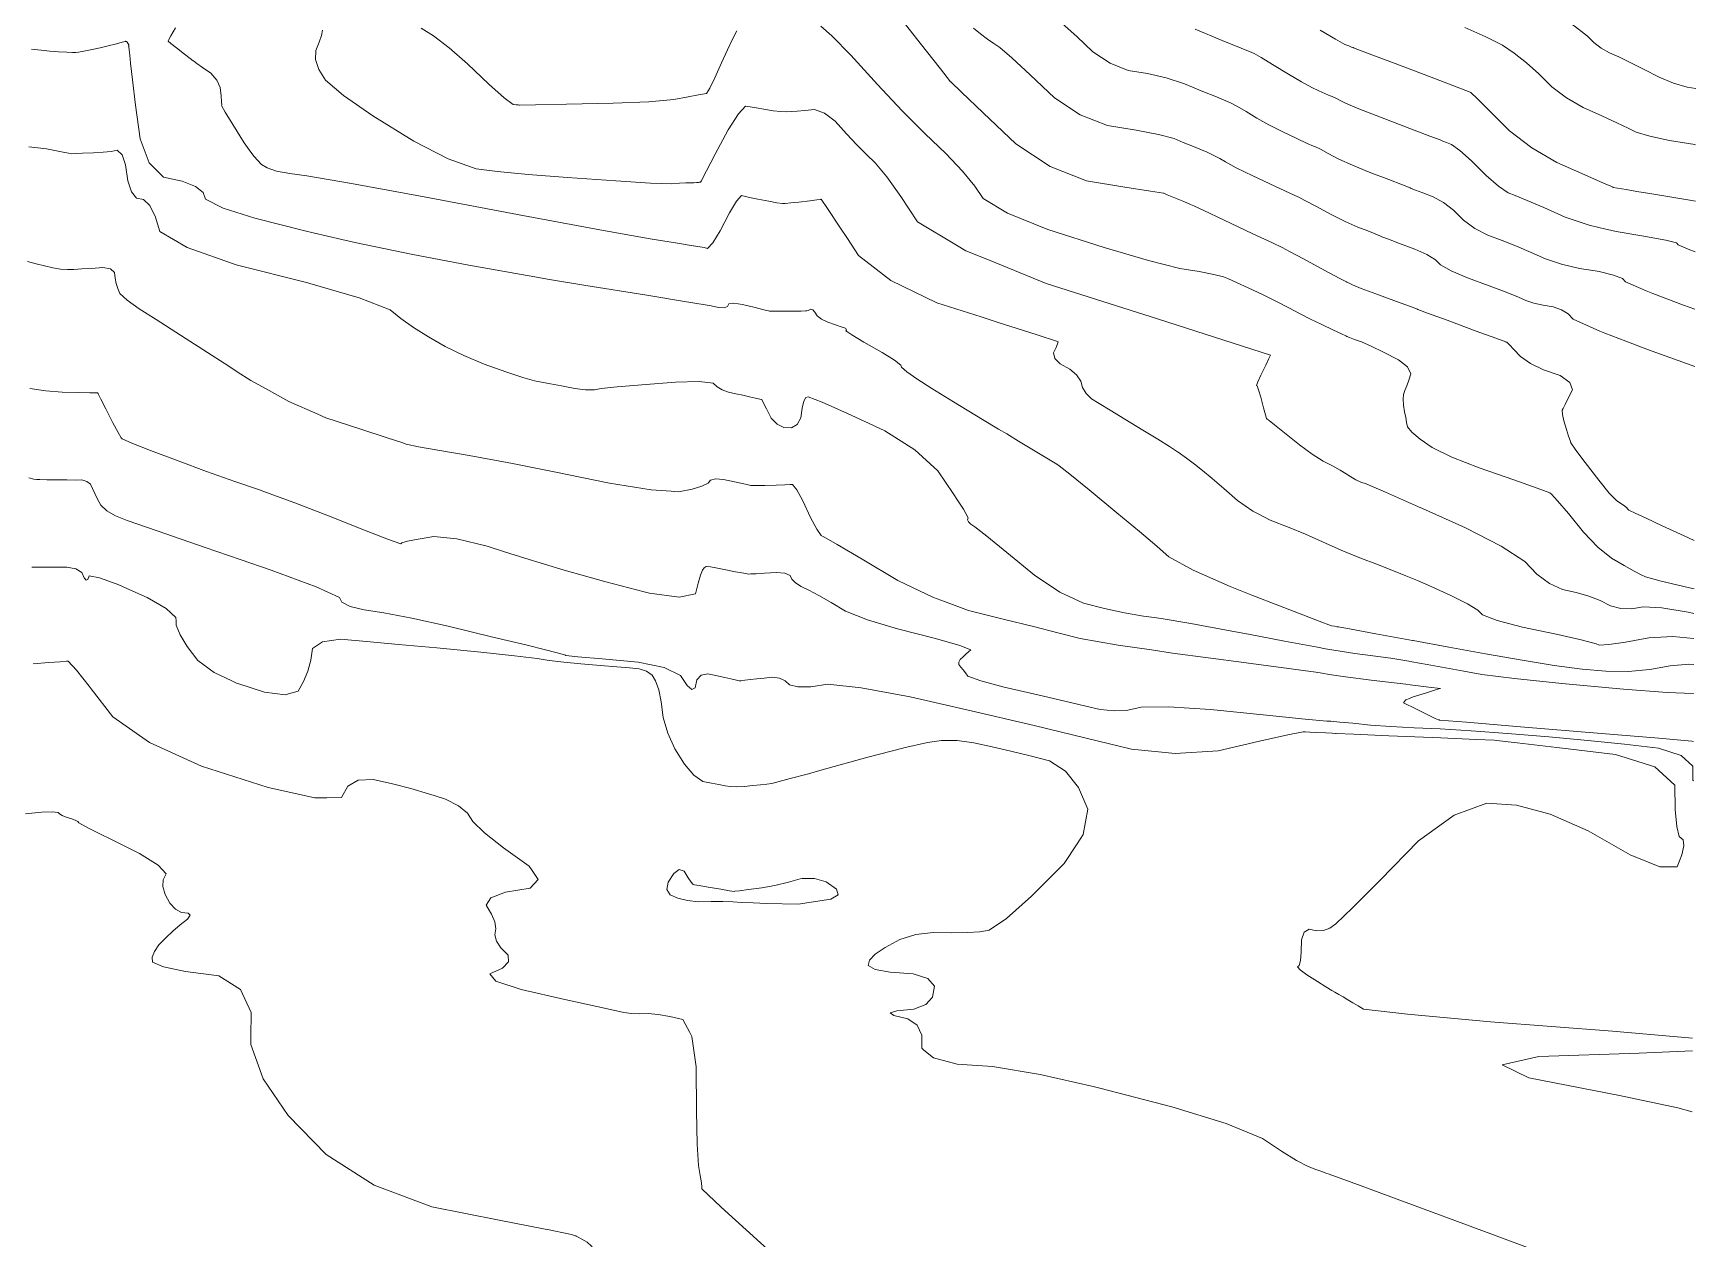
# Model space of a CAD drawing. Header units: inches. Extents: x 1337389 to 1347141, y 407035 to 414577.
# Drawn here: x 1346448 to 1347128, y 410349 to 410842 of the extents above; entities that cross this region are included whole.
import ezdxf

# ---------------------------------------------------------------- set-up
doc = ezdxf.new("R2010")
doc.units = ezdxf.units.IN
doc.header["$MEASUREMENT"] = 0
doc.layers.add('Topo', color=7, linetype='Continuous', lineweight=15, true_color=0x459900)

msp = doc.modelspace()

# ---------------------------------------------------------------- linework, layer by layer
at = {"layer": 'Topo'}
for p, q in [((1346562.6539, 410760.371, 850), (1346574.3219, 410757.6899, 850)), ((1346651.808, 410742.6321, 850), (1346658.535, 410741.4911, 850)), ((1347090.8319, 410719.3509, 875), (1347099.4502, 410716.056, 875)), ((1346531.6311, 410703.5629, 840), (1346528.1641, 410705.8201, 840)), ((1346842.9162, 410680.1482, 850), (1346846.241, 410678.1511, 850)), ((1346826.1872, 410651.125, 845), (1346828.597, 410647.4029, 845)), ((1347127.3236, 410614.8771, 865), (1347126.6451, 410615.0271, 865)), ((1347009.4391, 410569.3961, 840), (1347010.9109, 410570.0309, 840))]:
    msp.add_line(p, q, dxfattribs=at)
for points, elevation in [([(1347128.0298, 410819.3966), (1347124.529, 410819.9741), (1347118.985, 410821.6261), (1347113.034, 410824.0841), (1347106.676, 410827.3481), (1347101.1819, 410830.0799), (1347096.5519, 410832.2789), (1347092.7869, 410833.946), (1347089.4079, 410835.918), (1347086.4169, 410838.1961), (1347083.8111, 410840.779), (1347078.8858, 410844.6388), (1347071.6411, 410849.7749), (1347062.076, 410856.188), (1347053.95, 410861.124), (1347047.2609, 410864.5821), (1347042.0118, 410866.562), (1347035.123, 410869.9439), (1347026.5951, 410874.7291), (1347016.428, 410880.9162), (1347009.4731, 410885.1071), (1347005.729, 410887.303)], 900), ([(1346798.4289, 410853.746), (1346810.8429, 410837.9618), (1346819.1281, 410827.4321), (1346823.285, 410822.156), (1346823.3129, 410822.1338), (1346823.34, 410822.1129), (1346823.377, 410822.0874), (1346827.828, 410817.85), (1346836.6809, 410809.4079), (1346849.9479, 410796.7508), (1346864.0269, 410787.4811), (1346878.9173, 410781.5961), (1346894.6189, 410779.0959), (1346905.1121, 410777.42), (1346910.3969, 410776.5649), (1346910.474, 410776.5339), (1346911.873, 410775.9541), (1346914.595, 410774.8251), (1346918.6382, 410773.147), (1346921.35, 410772.0192), (1346922.73, 410771.4389), (1346922.7789, 410771.409), (1346926.8202, 410769.4991), (1346934.8539, 410765.708), (1346946.881, 410760.0371), (1346954.902, 410756.2549), (1346958.9238, 410754.3594), (1346961.847, 410752.798), (1346967.673, 410749.6822), (1346976.4049, 410745.0101), (1346982.267, 410741.8808), (1346985.259, 410740.293), (1346985.38, 410740.247), (1346985.816, 410740.0272), (1346986.5659, 410739.632), (1346987.6301, 410739.063), (1346991.1739, 410737.6511), (1346997.196, 410735.3962), (1347005.698, 410732.2971), (1347011.388, 410730.21), (1347014.2669, 410729.133), (1347014.3339, 410729.0658), (1347018.3559, 410727.5591), (1347026.3308, 410724.614), (1347038.26, 410720.2279), (1347046.2488, 410717.289), (1347050.2989, 410715.7941), (1347050.409, 410715.7449), (1347050.5332, 410715.7039), (1347050.6711, 410715.6709), (1347050.8228, 410715.6461), (1347051.8239, 410714.653), (1347053.675, 410712.6901), (1347056.3761, 410709.76), (1347060.4291, 410706.9999), (1347065.8319, 410704.4122), (1347072.587, 410701.9959), (1347076.5079, 410699.2412), (1347077.597, 410696.1481), (1347075.8542, 410692.717), (1347074.5721, 410690.1851), (1347073.753, 410688.55), (1347073.396, 410687.8138), (1347073.523, 410686.1329)], 870), ([(1346524.594, 410819.7989), (1346523.212, 410822.8609), (1346520.807, 410825.594), (1346517.39, 410827.9751), (1346515.048, 410829.6091), (1346513.7799, 410830.4948), (1346513.5869, 410830.6339), (1346512.3409, 410831.61), (1346510.0411, 410833.423), (1346506.688, 410836.0748), (1346504.4491, 410837.8441), (1346503.3214, 410838.7365), (1346503.34, 410838.809), (1346503.394, 410838.9401), (1346503.4801, 410839.1331), (1346504.456, 410840.8611), (1346506.323, 410844.1241)], 855), ([(1346825.7401, 410755.294), (1346809.759, 410764.8209), (1346802.921, 410775.217), (1346797.1689, 410783.2849), (1346792.5041, 410789.0259), (1346788.926, 410792.441), (1346785.002, 410796.406), (1346780.731, 410800.9199), (1346776.1129, 410805.986), (1346771.734, 410809.2591), (1346767.593, 410810.7408), (1346763.6889, 410810.4319), (1346760.5109, 410810.1779), (1346758.0591, 410809.9791), (1346756.3321, 410809.8349), (1346753.8992, 410809.9461), (1346750.7587, 410810.3131), (1346746.9119, 410810.936), (1346743.7539, 410811.445), (1346741.283, 410811.8388), (1346739.499, 410812.12), (1346736.5389, 410808.9881), (1346732.4019, 410802.4419), (1346727.0871, 410792.4831), (1346723.4791, 410785.6932), (1346721.5759, 410782.072), (1346721.3801, 410781.6208), (1346721.2311, 410781.317), (1346721.1289, 410781.1611), (1346721.0739, 410781.153), (1346720.8949, 410781.12), (1346720.5929, 410781.062), (1346720.1659, 410780.9791), (1346719.4219, 410780.9152), (1346718.3611, 410780.869), (1346716.9821, 410780.843), (1346715.0121, 410780.76), (1346712.4522, 410780.6178), (1346709.3, 410780.419), (1346700.608, 410780.7459), (1346686.3749, 410781.597), (1346666.5999, 410782.9741), (1346650.498, 410784.2558), (1346638.0679, 410785.443), (1346629.3109, 410786.535), (1346617.898, 410790.6909), (1346603.8311, 410797.912), (1346587.1071, 410808.197), (1346575.048, 410816.499), (1346567.6522, 410822.818), (1346564.9201, 410827.154), (1346563.593, 410831.176), (1346563.6731, 410834.8851), (1346565.1588, 410838.2812), (1346566.089, 410841.082), (1346566.465, 410843.288)], 860), ([(1346735.9291, 410842.917), (1346734.1288, 410839.543), (1346732.025, 410835.2181), (1346729.6169, 410829.944), (1346726.9051, 410823.7201), (1346724.847, 410819.533), (1346723.44, 410817.3831), (1346722.6869, 410817.2699), (1346720.224, 410816.8129), (1346716.0509, 410816.0132), (1346710.17, 410814.8688), (1346699.9108, 410813.986), (1346685.275, 410813.3641), (1346666.2611, 410813.0028), (1346653.5391, 410812.7589), (1346647.1091, 410812.6329), (1346646.9701, 410812.624), (1346646.476, 410812.646), (1346645.6269, 410812.699), (1346644.4239, 410812.783), (1346640.714, 410815.5969), (1346634.4981, 410821.1401), (1346625.776, 410829.4141), (1346618.2431, 410835.9872), (1346611.8982, 410840.8591), (1346606.7432, 410844.0301)], 865), ([(1347126.6451, 410615.0271), (1347124.942, 410615.4039), (1347113.8501, 410617.998), (1347107.449, 410619.696), (1347105.7381, 410620.4991), (1347102.86, 410622.0431), (1347098.8151, 410624.328), (1347093.602, 410627.3529), (1347088.0509, 410631.901), (1347082.1619, 410637.9729), (1347075.9339, 410645.5679), (1347071.562, 410650.7749), (1347069.0461, 410653.5958), (1347068.385, 410654.029), (1347063.2268, 410655.949), (1347053.57, 410659.353), (1347039.4161, 410664.2431), (1347028.327, 410668.6492), (1347020.3032, 410672.5701), (1347015.3431, 410676.007), (1347011.939, 410678.8578), (1347010.0879, 410681.124), (1347009.792, 410682.8049), (1347009.4259, 410684.8391), (1347008.9899, 410687.2248), (1347008.4851, 410689.965), (1347008.339, 410692.3182), (1347008.553, 410694.2839), (1347009.1258, 410695.8639), (1347009.8209, 410697.7981), (1347010.6381, 410700.0858), (1347011.577, 410702.7299), (1347010.1749, 410705.5289), (1347006.433, 410708.485), (1347000.351, 410711.5969), (1346995.339, 410714.0211), (1346991.3978, 410715.7559), (1346988.5278, 410716.8029), (1346986.495, 410717.5651), (1346985.3, 410718.042), (1346984.9411, 410718.2328), (1346983.1301, 410719.0959), (1346979.8651, 410720.6298), (1346975.1459, 410722.8352), (1346970.5239, 410725.095), (1346965.9981, 410727.411), (1346961.5681, 410729.7808), (1346956.5929, 410732.315), (1346951.0721, 410735.0119), (1346945.0071, 410737.873), (1346940.2859, 410740.061), (1346936.9091, 410741.5771), (1346934.878, 410742.4191), (1346930.9021, 410743.397), (1346924.9811, 410744.5089), (1346917.1148, 410745.7571), (1346904.1758, 410749.0548), (1346886.164, 410754.404), (1346863.0799, 410761.8029), (1346846.56, 410768.4541), (1346836.604, 410774.357), (1346833.2128, 410779.5131), (1346828.1229, 410785.6491), (1346821.335, 410792.7661), (1346812.85, 410800.8651), (1346803.5421, 410810.2681), (1346793.4132, 410820.9761), (1346782.4609, 410832.989), (1346774.72, 410840.9629), (1346770.1871, 410844.8969)], 865), ([(1346832.6887, 410843.9989), (1346835.602, 410841.6869), (1346838.3612, 410839.6041), (1346840.966, 410837.7509), (1346843.417, 410836.1269), (1346848.3641, 410831.8849), (1346855.805, 410825.0252), (1346865.7422, 410815.546), (1346876.287, 410808.602), (1346887.4391, 410804.195), (1346899.1991, 410802.323), (1346908.286, 410800.563), (1346914.7001, 410798.915), (1346918.442, 410797.378), (1346921.9461, 410795.9349), (1346925.2109, 410794.5861), (1346928.2382, 410793.3301), (1346930.9929, 410792.0371), (1346933.475, 410790.7081), (1346935.6851, 410789.3411), (1346940.1579, 410787.015), (1346946.8952, 410783.7301), (1346955.8961, 410779.4861), (1346962.0347, 410776.6051), (1346965.311, 410775.086), (1346965.724, 410774.9301), (1346968.178, 410773.6601), (1346972.6731, 410771.2781), (1346979.2079, 410767.782), (1346984.936, 410764.934), (1346989.856, 410762.7339), (1346993.9689, 410761.181), (1346996.9768, 410760.0049), (1346998.879, 410759.2031), (1346999.6749, 410758.777), (1347002.326, 410757.721), (1347006.8311, 410756.034), (1347013.1901, 410753.7168), (1347018.1161, 410751.4899), (1347021.609, 410749.3549), (1347023.6679, 410747.31), (1347028.014, 410744.8538), (1347034.6471, 410741.987), (1347043.5671, 410738.7081), (1347050.5119, 410736.079), (1347055.4839, 410734.0999), (1347058.4809, 410732.7709), (1347061.8509, 410731.6579), (1347065.5941, 410730.7601), (1347069.7101, 410730.0789), (1347073.127, 410728.8949), (1347075.8441, 410727.2081), (1347077.8628, 410725.0191), (1347088.822, 410720.1189), (1347090.8319, 410719.3509)], 875), ([(1346868.9, 410845.9201), (1346874.93, 410840.6419), (1346881.536, 410834.3401), (1346888.546, 410829.724), (1346895.9601, 410826.7939), (1346903.778, 410825.549), (1346911.459, 410823.7061), (1346919.0039, 410821.2641), (1346926.411, 410818.223), (1346932.0189, 410815.9171), (1346935.828, 410814.3467), (1346937.8381, 410813.5131), (1346940.6358, 410812.056), (1346944.2199, 410809.9759), (1346948.5911, 410807.273), (1346953.496, 410804.5322), (1346958.9372, 410801.753), (1346964.9112, 410798.935), (1346969.1671, 410796.9541), (1346971.7031, 410795.81), (1346972.5188, 410795.502), (1346974.509, 410794.523), (1346977.673, 410792.874), (1346982.0102, 410790.553), (1346987.6041, 410787.987), (1346994.4529, 410785.174), (1347002.559, 410782.1147), (1347008.138, 410779.982), (1347011.1921, 410778.7739), (1347011.7199, 410778.492), (1347013.4779, 410777.7909), (1347016.465, 410776.6729), (1347020.682, 410775.1359), (1347024.844, 410772.771), (1347028.95, 410769.5772), (1347033.001, 410765.555), (1347037.672, 410762.149), (1347042.963, 410759.3599), (1347048.8739, 410757.1869), (1347054.7761, 410754.8688), (1347060.6679, 410752.4049), (1347066.5521, 410749.7959), (1347073.168, 410747.6111), (1347080.5172, 410745.8489), (1347086.8731, 410744.797)], 880), ([(1346923.307, 410843.6132), (1346934.3789, 410839.0671), (1346942.091, 410835.899), (1346946.445, 410834.1081), (1346947.4391, 410833.6959), (1346950.2789, 410832.0748), (1346954.9651, 410829.2441), (1346961.4971, 410825.2048), (1346966.834, 410822.049), (1346970.978, 410819.7749), (1346973.9269, 410818.385), (1346976.2991, 410817.304), (1346978.0951, 410816.5339), (1346979.3139, 410816.074), (1346980.8399, 410815.386), (1346982.6729, 410814.47), (1346984.813, 410813.325), (1346990.2719, 410811.0399), (1346999.0511, 410807.6149), (1347011.148, 410803.0491), (1347019.2992, 410799.96), (1347023.5049, 410798.345), (1347023.765, 410798.2061), (1347024.63, 410797.862), (1347026.099, 410797.3119), (1347028.1741, 410796.5559), (1347031.571, 410794.052), (1347036.2912, 410789.8), (1347042.334, 410783.7999), (1347047.3301, 410779.444), (1347051.2793, 410776.7331), (1347054.1811, 410775.666), (1347059.039, 410773.6591), (1347065.8529, 410770.7098), (1347074.6239, 410766.821), (1347084.4858, 410763.5639), (1347088.9811, 410762.4859)], 885), ([(1347093.2621, 410779.4128), (1347090.28, 410780.738), (1347082.634, 410784.1249), (1347071.2262, 410789.175), (1347060.9899, 410795.15), (1347051.9261, 410802.0511), (1347044.0341, 410809.877), (1347038.7221, 410815.1279), (1347035.9921, 410817.8029), (1347035.8431, 410817.9031), (1347030.4639, 410819.961), (1347019.855, 410823.9779), (1347004.0151, 410829.9529), (1346993.4111, 410833.963), (1346988.0441, 410836.0071), (1346987.914, 410836.0869), (1346987.2939, 410836.3401), (1346986.1849, 410836.7679), (1346984.5871, 410837.37), (1346980.662, 410839.537), (1346974.4109, 410843.27)], 890), ([(1347033.558, 410844.28), (1347042.2072, 410840.5422), (1347048.96, 410837.046), (1347053.817, 410833.7891), (1347058.804, 410829.883), (1347063.923, 410825.3282), (1347069.1709, 410820.123), (1347075.1989, 410815.534), (1347082.007, 410811.5599), (1347089.5931, 410808.2019), (1347095.7309, 410805.4089), (1347100.4201, 410803.1799), (1347103.661, 410801.5159), (1347109.278, 410799.8371), (1347117.2711, 410798.1429), (1347127.6401, 410796.4331), (1347127.9504, 410796.3795)], 895), ([(1346447.5242, 410835.464), (1346451.3448, 410835.0439), (1346455.0159, 410834.7029), (1346458.5359, 410834.4412), (1346461.9059, 410834.2571), (1346464.1952, 410834.136), (1346465.4021, 410834.0781), (1346465.5291, 410834.082), (1346466.7039, 410834.285), (1346468.927, 410834.6869), (1346472.2, 410835.288), (1346475.5101, 410835.983), (1346478.8591, 410836.773), (1346482.247, 410837.657), (1346484.5729, 410838.285), (1346485.8381, 410838.6549), (1346486.0421, 410838.7692), (1346486.3049, 410838.646), (1346486.6261, 410838.2891), (1346487.0059, 410837.696), (1346487.231, 410837.2499), (1346487.299, 410836.9509), (1346487.211, 410836.7981), (1346487.18, 410836.6571), (1346487.2069, 410836.5291), (1346487.291, 410836.414), (1346487.4371, 410835.2449), (1346487.6438, 410833.0229), (1346487.913, 410829.7481), (1346488.7009, 410822.9438), (1346490.0102, 410812.612), (1346491.8379, 410798.75), (1346495.626, 410788.9379), (1346501.3718, 410783.1741), (1346509.0769, 410781.4601), (1346514.51, 410779.374), (1346517.6729, 410776.9168), (1346518.5631, 410774.0899), (1346525.7851, 410770.5209), (1346538.7359, 410766.403)], 850), ([(1346536.5279, 410794.372), (1346534.473, 410797.2369), (1346529.7631, 410804.71), (1346526.6581, 410809.772), (1346525.1579, 410812.423), (1346525.2631, 410812.662), (1346525.2059, 410813.967), (1346524.9862, 410816.338), (1346524.6049, 410819.7749), (1346524.594, 410819.7989)], 855), ([(1346446.325, 410795.4779), (1346450.0211, 410795.1201), (1346453.602, 410794.6569), (1346457.067, 410794.087), (1346460.4171, 410793.412), (1346462.6508, 410792.963), (1346463.767, 410792.7377), (1346465.283, 410792.7889), (1346468.3159, 410792.891), (1346472.864, 410793.0431), (1346476.749, 410793.3008), (1346479.9701, 410793.664), (1346482.529, 410794.1339), (1346484.5179, 410792.294), (1346485.939, 410788.1441), (1346486.7909, 410781.6849), (1346488.2969, 410777.17), (1346490.457, 410774.6), (1346493.2711, 410773.9739), (1346495.7991, 410771.4889), (1346496.9459, 410769.2671)], 845), ([(1346708.202, 410756.6899), (1346700.4512, 410757.9309), (1346679.8332, 410761.628), (1346649.006, 410767.354), (1346607.9722, 410775.1121), (1346578.3092, 410780.5711), (1346560.0189, 410783.7311), (1346553.1022, 410784.594), (1346547.7121, 410785.6481), (1346543.8499, 410786.8919), (1346541.5161, 410788.3282), (1346538.39, 410791.7758), (1346536.5279, 410794.372)], 855), ([(1346781.1322, 410757.9939), (1346778.058, 410762.6669), (1346772.9691, 410770.318), (1346770.3621, 410774.1127), (1346770.2369, 410774.05), (1346768.6771, 410773.834), (1346765.6819, 410773.4639), (1346761.2511, 410772.9419), (1346757.9159, 410772.59), (1346755.678, 410772.41), (1346754.535, 410772.4011), (1346752.2849, 410772.6929), (1346748.927, 410773.2882), (1346744.461, 410774.1841), (1346741.1211, 410774.873), (1346738.9079, 410775.355), (1346737.8209, 410775.629), (1346735.817, 410773.3511), (1346732.894, 410768.5218), (1346729.054, 410761.1401), (1346726.056, 410756.3119), (1346723.8989, 410754.039), (1346722.5841, 410754.3179), (1346718.2379, 410755.0609), (1346718.0639, 410755.0901)], 855), ([(1347103.922, 410777.3249), (1347099.572, 410778.0478), (1347094.2889, 410778.948), (1347094.1649, 410779.0121), (1347093.2621, 410779.4128)], 890), ([(1347127.8709, 410773.3673), (1347125.6151, 410773.7399), (1347110.014, 410776.312), (1347103.922, 410777.3249)], 890), ([(1346496.9459, 410769.2671), (1346498.0401, 410767.1451), (1346499.9941, 410760.9419), (1346511.0499, 410754.33), (1346531.2079, 410747.3069), (1346560.4679, 410739.8739), (1346561.234, 410739.65)], 845), ([(1346538.7359, 410766.403), (1346539.337, 410766.2119), (1346559.219, 410761.161), (1346562.6539, 410760.371)], 850), ([(1347088.9811, 410762.4859), (1347095.4399, 410760.9379), (1347106.766, 410759.064)], 885), ([(1346574.3219, 410757.6899), (1346580.3468, 410756.305), (1346602.7199, 410751.6451), (1346626.3381, 410747.1809), (1346650.1271, 410742.917), (1346651.808, 410742.6321)], 850), ([(1346718.0639, 410755.0901), (1346710.86, 410756.2652), (1346708.202, 410756.6899)], 855), ([(1346835.816, 410725.991), (1346817.747, 410731.7823), (1346798.8591, 410740.8639), (1346785.629, 410751.1589), (1346781.1322, 410757.9939)], 855), ([(1346838.7489, 410749.299), (1346829.602, 410752.9921), (1346825.7401, 410755.294)], 860), ([(1347106.766, 410759.064), (1347107.4849, 410758.9449), (1347115.7331, 410757.381), (1347120.1831, 410756.2442), (1347120.835, 410755.5371), (1347124.9113, 410753.7619), (1347127.7994, 410752.6678)], 885), ([(1346528.1641, 410705.8201), (1346521.3329, 410710.2671), (1346508.4293, 410718.599), (1346498.485, 410724.9372), (1346491.502, 410729.282), (1346486.555, 410732.837), (1346483.644, 410735.6021), (1346482.7709, 410737.5771), (1346482.1051, 410739.665), (1346481.6461, 410741.8669), (1346481.3949, 410744.1809), (1346479.7061, 410745.6181), (1346476.5791, 410746.1779), (1346472.014, 410745.86), (1346468.0949, 410745.6181), (1346464.821, 410745.451), (1346462.1929, 410745.36), (1346459.3061, 410745.573), (1346456.1621, 410746.0908), (1346452.76, 410746.9119), (1346449.322, 410747.7701), (1346445.8501, 410748.6638)], 840), ([(1346999.3001, 410655.139), (1346993.2701, 410657.7299), (1346991.1161, 410658.4739), (1346989.0381, 410659.4149), (1346987.037, 410660.5522), (1346985.112, 410661.8862), (1346982.583, 410663.41), (1346979.4491, 410665.1251), (1346975.712, 410667.0289), (1346971.208, 410669.9081), (1346965.939, 410673.7589), (1346959.904, 410678.5839), (1346955.7879, 410681.872), (1346953.591, 410683.6251), (1346953.3141, 410683.8409), (1346953.1111, 410683.9971), (1346952.983, 410684.0921), (1346952.9301, 410684.1281), (1346952.8562, 410684.174), (1346952.7622, 410684.2321), (1346952.6479, 410684.3), (1346952.5561, 410684.3559), (1346952.4869, 410684.399), (1346952.44, 410684.4279), (1346952.032, 410685.913), (1346951.2639, 410688.851), (1346950.1341, 410693.2441), (1346949.2909, 410696.2239), (1346948.733, 410697.792), (1346948.4611, 410697.948), (1346948.9438, 410699.4101), (1346950.1802, 410702.1789), (1346952.17, 410706.254), (1346953.496, 410708.972), (1346954.1551, 410710.3332), (1346938.8679, 410715.234), (1346908.299, 410725.0331), (1346862.4487, 410739.7301), (1346838.7489, 410749.299)], 860), ([(1346658.535, 410741.4911), (1346674.0852, 410738.8541), (1346698.2131, 410734.9909), (1346715.3139, 410732.2), (1346716.258, 410732.039)], 850), ([(1347086.8731, 410744.797), (1347088.598, 410744.5118), (1347094.43, 410743.1379), (1347098.014, 410741.7261), (1347099.3489, 410740.2778), (1347107.6909, 410736.6461), (1347110.4189, 410735.613)], 880), ([(1346561.234, 410739.65), (1346581.4281, 410733.7389), (1346594.087, 410728.902), (1346598.4461, 410725.363), (1346603.6632, 410721.6821), (1346609.7401, 410717.8579), (1346616.6752, 410713.8919), (1346624.2719, 410710.1759), (1346632.532, 410706.711), (1346641.453, 410703.495), (1346648.347, 410701.1939), (1346653.2139, 410699.8079), (1346656.0531, 410699.3351), (1346659.7271, 410698.6548), (1346664.236, 410697.767), (1346669.5801, 410696.6719), (1346674.0669, 410696.1251), (1346677.698, 410696.1261), (1346680.4711, 410696.675), (1346686.9099, 410697.4), (1346697.0142, 410698.2991), (1346710.783, 410699.3739), (1346720.509, 410699.586), (1346726.1919, 410698.9349), (1346727.8331, 410697.4199), (1346729.9399, 410696.19), (1346732.513, 410695.2418), (1346735.5519, 410694.5792), (1346738.4089, 410693.952), (1346741.0849, 410693.3631), (1346743.5789, 410692.8099), (1346745.2421, 410692.441), (1346746.0731, 410692.2569), (1346746.727, 410690.989), (1346748.034, 410688.4531), (1346749.995, 410684.6481), (1346752.3572, 410682.086), (1346755.119, 410680.767), (1346758.282, 410680.69), (1346760.577, 410681.9939), (1346762.0019, 410684.6791), (1346762.5579, 410688.744), (1346763.251, 410691.5429), (1346764.081, 410693.0769), (1346765.047, 410693.345), (1346770.7579, 410691.17), (1346781.214, 410686.5519), (1346787.938, 410683.4291)], 845), ([(1347110.4189, 410735.613), (1347123.041, 410730.8309), (1347127.7182, 410729.1574)], 880), ([(1346716.258, 410732.039), (1346725.388, 410730.48), (1346728.4349, 410729.831), (1346730.652, 410729.7552), (1346732.0379, 410730.251), (1346732.5939, 410731.3189), (1346734.6629, 410731.6021), (1346738.2461, 410731.1011), (1346743.3421, 410729.8149), (1346746.887, 410728.9279)], 850), ([(1346746.887, 410728.9279), (1346748.8792, 410728.4398), (1346749.3179, 410728.3519), (1346751.143, 410728.3051), (1346754.351, 410728.2999), (1346758.945, 410728.3371), (1346762.175, 410728.381), (1346764.04, 410728.433), (1346764.543, 410728.492), (1346765.0729, 410728.6297), (1346765.6299, 410728.846), (1346766.216, 410729.141), (1346766.9399, 410728.8308), (1346767.8021, 410727.9148), (1346768.8021, 410726.395), (1346770.5502, 410725.0339), (1346773.046, 410723.8341), (1346776.29, 410722.7949), (1346778.5971, 410722.0142), (1346779.969, 410721.4922), (1346780.405, 410721.2288), (1346780.6441, 410720.9481), (1346780.686, 410720.648), (1346780.53, 410720.33), (1346782.913, 410718.695), (1346787.8342, 410715.7421), (1346795.294, 410711.4711), (1346800.3441, 410708.323), (1346802.9849, 410706.297), (1346803.2169, 410705.394), (1346805.3929, 410703.5071), (1346809.513, 410700.6361), (1346815.5771, 410696.782), (1346824.5319, 410691.2621), (1346836.3799, 410684.0739), (1346842.9162, 410680.1482)], 850), ([(1346916.0599, 410670.826), (1346912.8491, 410672.955), (1346908.053, 410675.9819), (1346901.9409, 410679.726), (1346894.5139, 410684.187), (1346888.544, 410687.8089), (1346884.0319, 410690.5909), (1346880.977, 410692.5322), (1346878.7132, 410694.7101), (1346877.241, 410697.1219), (1346876.5598, 410699.7699), (1346874.817, 410702.2729), (1346872.0131, 410704.6319), (1346868.148, 410706.8451), (1346865.9279, 410709.0521), (1346865.3551, 410711.2549), (1346866.428, 410713.4509), (1346867.07, 410714.96), (1346867.2809, 410715.781), (1346867.0611, 410715.9132), (1346858.7321, 410718.624), (1346842.294, 410723.9138), (1346835.816, 410725.991)], 855), ([(1347099.4502, 410716.056), (1347108.724, 410712.5101), (1347127.6374, 410705.7433)], 875), ([(1346543.3679, 410696.5579), (1346537.1961, 410699.94), (1346531.6311, 410703.5629)], 840), ([(1346540.698, 410655.2711), (1346530.6089, 410658.727), (1346518.9671, 410662.8661), (1346507.4921, 410667.1001), (1346496.181, 410671.429), (1346488.5141, 410674.4429), (1346484.492, 410676.1419), (1346484.113, 410676.527), (1346482.8779, 410678.7099), (1346480.7839, 410682.6909), (1346477.833, 410688.4699), (1346475.8279, 410692.4058), (1346474.7699, 410694.4979), (1346474.6591, 410694.7471), (1346474.455, 410694.9119), (1346474.1609, 410694.993), (1346473.7758, 410694.99), (1346471.278, 410695.0248), (1346466.668, 410695.097), (1346459.9469, 410695.206), (1346453.3299, 410695.7549), (1346446.8169, 410696.7421)], 835), ([(1346564.617, 410686.2061), (1346552.6821, 410691.4548), (1346543.3679, 410696.5579)], 840), ([(1346644.196, 410666.044), (1346642.028, 410666.4711), (1346626.433, 410669.3579), (1346614.3823, 410671.364), (1346605.7841, 410672.9051), (1346600.638, 410673.981), (1346598.944, 410674.5908), (1346592.904, 410676.599), (1346582.5201, 410680.006), (1346567.7901, 410684.8099), (1346564.617, 410686.2061)], 840), ([(1346787.938, 410683.4291), (1346796.4159, 410679.491), (1346808.6851, 410671.685), (1346818.0229, 410663.1349), (1346824.4281, 410653.8401), (1346826.1872, 410651.125)], 845), ([(1347073.523, 410686.1329), (1347074.133, 410683.5072), (1347075.2262, 410679.9368), (1347076.054, 410677.2551), (1347076.6169, 410675.4611), (1347076.914, 410674.555), (1347078.9681, 410671.5449), (1347082.7788, 410666.4319), (1347088.347, 410659.215), (1347092.6871, 410653.9922), (1347095.8001, 410650.761), (1347097.6851, 410649.5232), (1347099.0421, 410648.577), (1347099.8699, 410647.921), (1347100.168, 410647.5571), (1347100.451, 410647.266), (1347100.7171, 410647.047), (1347100.9679, 410646.902), (1347103.3229, 410645.7781), (1347107.7829, 410643.675), (1347114.3481, 410640.5931), (1347123.2361, 410636.464), (1347127.3915, 410634.546)], 870), ([(1346846.241, 410678.1511), (1346851.1198, 410675.2201), (1346861.2481, 410669.1172), (1346866.763, 410665.7671), (1346867.665, 410665.168), (1346872.0621, 410661.6639), (1346879.954, 410655.2559), (1346891.3401, 410645.9429), (1346900.5629, 410638.2849), (1346907.623, 410632.282), (1346908.9751, 410631.082)], 850), ([(1346949.3131, 410645.3501), (1346946.964, 410646.5741), (1346940.6641, 410650.8761), (1346935.1082, 410655.8109), (1346930.321, 410659.944), (1346926.304, 410663.2759), (1346923.0579, 410665.8058), (1346919.7332, 410668.2631), (1346916.3311, 410670.646), (1346916.0599, 410670.826)], 855), ([(1346446.4021, 410660.184), (1346448.427, 410659.7328), (1346449.4391, 410659.5089), (1346450.8899, 410659.4851), (1346453.7901, 410659.4379), (1346458.1409, 410659.3681), (1346461.9621, 410659.3261), (1346465.2538, 410659.315), (1346468.0158, 410659.3321), (1346470.1241, 410658.7509), (1346471.5789, 410657.5689), (1346472.38, 410655.788), (1346473.342, 410653.761), (1346474.4659, 410651.4889), (1346475.752, 410648.971), (1346478.202, 410646.6832), (1346481.8161, 410644.625), (1346486.5961, 410642.7948), (1346498.7949, 410638.489), (1346518.4158, 410631.704), (1346532.842, 410626.7629)], 830), ([(1346709.0072, 410654.7281), (1346700.8189, 410655.323), (1346683.85, 410658.0561), (1346661.167, 410662.7042), (1346644.196, 410666.044)], 840), ([(1346771.4228, 410636.114), (1346771.3689, 410636.1461), (1346770.3208, 410636.663), (1346768.557, 410639.278), (1346766.0759, 410643.9889), (1346762.878, 410650.797), (1346760.415, 410655.3168), (1346758.6849, 410657.5509), (1346757.6892, 410657.4969), (1346755.4691, 410657.402), (1346752.0259, 410657.2661), (1346747.358, 410657.0899), (1346743.8761, 410657.0469), (1346741.578, 410657.1391), (1346740.4638, 410657.366), (1346738.2421, 410657.8449), (1346734.9099, 410658.5771), (1346730.4682, 410659.5629), (1346727.188, 410659.7919), (1346725.068, 410659.2648), (1346724.1102, 410657.9811), (1346721.6251, 410656.7599), (1346717.6131, 410655.601), (1346712.073, 410654.5051), (1346709.0072, 410654.7281)], 840), ([(1346551.7251, 410651.2749), (1346542.4151, 410654.6831), (1346540.698, 410655.2711)], 835), ([(1347016.2419, 410647.6489), (1347014.669, 410648.355), (1347001.121, 410654.3569), (1346999.3001, 410655.139)], 860), ([(1346640.9229, 410630.005), (1346633.793, 410632.2978), (1346621.4131, 410635.235), (1346612.012, 410636.1707), (1346605.5921, 410635.1059), (1346601.2101, 410634.2639), (1346598.8649, 410633.647), (1346598.5569, 410633.253), (1346593.459, 410634.9659), (1346583.573, 410638.7859), (1346568.8969, 410644.712), (1346555.178, 410650.0108), (1346551.7251, 410651.2749)], 835), ([(1346828.597, 410647.4029), (1346830.5301, 410643.8229), (1346830.2269, 410643.1), (1346830.5789, 410642.2451), (1346831.5861, 410641.2579), (1346833.2491, 410640.1378), (1346838.1381, 410636.295), (1346846.254, 410629.7289), (1346857.596, 410620.439), (1346868.0439, 410613.5201), (1346877.5959, 410608.9698), (1346886.2541, 410606.7921), (1346894.451, 410605.02), (1346902.187, 410603.6552), (1346906.5879, 410603.0749)], 845), ([(1347127.2888, 410604.8043), (1347124.8699, 410605.3391), (1347114.131, 410607.086), (1347106.4691, 410607.5271), (1347101.8829, 410606.66), (1347097.426, 410606.786), (1347093.1011, 410607.9029), (1347088.9059, 410610.011), (1347084.255, 410611.8151), (1347079.1501, 410613.314), (1347073.589, 410614.5091), (1347068.2298, 410617.0159), (1347063.0721, 410620.834), (1347058.1141, 410625.964), (1347048.3941, 410632.261), (1347033.9131, 410639.725), (1347016.2419, 410647.6489)], 860), ([(1346997.2359, 410625.0658), (1346991.3721, 410627.2958), (1346983.947, 410630.2583), (1346978.1041, 410632.7579), (1346973.8419, 410634.7938), (1346968.4051, 410637.164), (1346961.7941, 410639.868), (1346954.0071, 410642.905), (1346949.3131, 410645.3501)], 855), ([(1346820.7999, 410609.6081), (1346816.29, 410611.2591), (1346801.7752, 410618.235), (1346787.096, 410626.9322), (1346776.961, 410632.9021), (1346771.4228, 410636.114)], 840), ([(1346532.842, 410626.7629), (1346545.4559, 410622.4419), (1346552.8389, 410619.698)], 830), ([(1346697.9489, 410613.6429), (1346682.324, 410617.744), (1346665.3309, 410622.5069), (1346649.1541, 410627.358), (1346640.9229, 410630.005)], 835), ([(1346908.9751, 410631.082), (1346912.519, 410627.934), (1346922.5049, 410622.413), (1346937.582, 410615.7201), (1346946.4919, 410612.2449)], 850), ([(1346447.634, 410623.6698), (1346449.6131, 410623.6379), (1346452.6459, 410623.6279)], 825), ([(1346452.6459, 410623.6279), (1346456.7308, 410623.6389), (1346461.8701, 410623.672), (1346465.6201, 410622.9749), (1346467.98, 410621.5459), (1346468.951, 410619.3871), (1346469.7809, 410618.4301), (1346470.4709, 410618.675), (1346471.0201, 410620.1219), (1346475.2581, 410619.376), (1346479.0559, 410617.9681)], 825), ([(1346552.8389, 410619.698), (1346563.8039, 410615.6221), (1346573.4599, 410611.2462), (1346574.422, 410609.313), (1346577.7542, 410607.641), (1346583.4539, 410606.2288), (1346591.5231, 410605.0768), (1346602.9969, 410602.8419), (1346617.876, 410599.5239), (1346636.16, 410595.124), (1346649.5931, 410591.877), (1346658.176, 410589.7839), (1346661.909, 410588.8449), (1346664.4421, 410588.1681), (1346665.7759, 410587.7549), (1346665.911, 410587.605), (1346670.915, 410587.0741), (1346680.788, 410586.163), (1346695.531, 410584.871), (1346706.2402, 410582.6338), (1346712.918, 410579.452), (1346715.562, 410575.325), (1346717.545, 410573.643), (1346718.8649, 410574.4071), (1346719.5242, 410577.6172), (1346721.246, 410579.486), (1346724.032, 410580.014), (1346727.882, 410579.203), (1346731.0181, 410578.5261), (1346733.4401, 410577.9838), (1346735.1492, 410577.5761), (1346736.2879, 410577.305)], 830), ([(1347127.0526, 410536.3778), (1347126.8711, 410536.602), (1347126.7697, 410542.3011), (1347122.0669, 410546.6431), (1347112.761, 410549.63), (1347098.8532, 410551.2601), (1347083.9339, 410552.813), (1347068.0041, 410554.2891), (1347051.0641, 410555.6861), (1347036.2251, 410556.7689), (1347023.4881, 410557.5359), (1347012.854, 410557.9881), (1347003.361, 410558.5279), (1346995.0101, 410559.1569), (1346987.8012, 410559.876), (1346982.42, 410560.379), (1346978.868, 410560.667), (1346977.1431, 410560.74), (1346968.3511, 410561.5599), (1346952.492, 410563.127), (1346929.565, 410565.442), (1346912.4749, 410566.5661), (1346901.2211, 410566.499), (1346895.8039, 410565.242), (1346890.229, 410564.8921), (1346884.4978, 410565.4491), (1346878.611, 410566.9118), (1346870.0911, 410568.9388), (1346858.9382, 410571.5299), (1346845.1521, 410574.6851), (1346835.6239, 410577.225), (1346830.355, 410579.1469), (1346829.3442, 410580.4541), (1346828.403, 410581.6721), (1346827.5341, 410582.8031), (1346826.7358, 410583.846), (1346826.6189, 410584.9052), (1346827.1822, 410585.9791), (1346828.4249, 410587.0689), (1346829.5801, 410588.0791), (1346830.646, 410589.0081), (1346831.6239, 410589.8557), (1346827.1098, 410591.708), (1346817.1049, 410594.564), (1346801.609, 410598.424), (1346789.3309, 410602.151), (1346780.2719, 410605.744), (1346774.432, 410609.2048), (1346769.474, 410612.037), (1346765.4, 410614.2399), (1346762.2088, 410615.8151), (1346759.8549, 410617.349), (1346758.337, 410618.84), (1346757.6561, 410620.2899), (1346755.5831, 410621.169), (1346752.1191, 410621.476), (1346747.262, 410621.2121), (1346743.7539, 410621.0259), (1346741.5942, 410620.9179), (1346740.782, 410620.887), (1346738.7032, 410621.1791), (1346735.3559, 410621.7939), (1346730.7431, 410622.7319), (1346727.3521, 410623.4281), (1346725.1829, 410623.88), (1346724.237, 410624.0901), (1346723.3759, 410623.921), (1346722.5989, 410623.3729), (1346721.907, 410622.4462), (1346721.083, 410620.3701), (1346720.1249, 410617.1439), (1346719.0349, 410612.7699), (1346712.3709, 410611.4122), (1346700.1339, 410613.0699), (1346697.9489, 410613.6429)], 835), ([(1347014.218, 410618.181), (1347009.4629, 410620.207), (1347000.3781, 410623.8718), (1346997.2359, 410625.0658)], 855), ([(1346479.0559, 410617.9681), (1346483.1859, 410616.4368), (1346487.6741, 410614.4539)], 825), ([(1346487.6741, 410614.4539), (1346494.8032, 410611.3042), (1346502.591, 410606.8431), (1346506.5491, 410603.052), (1346506.606, 410601.6977)], 825), ([(1346946.4919, 410612.2449), (1346957.7502, 410607.854), (1346971.6009, 410602.531), (1346974.0969, 410601.6099)], 850), ([(1347127.2535, 410594.5674), (1347118.615, 410595.3279), (1347108.8761, 410594.8561), (1347099.2692, 410593.041), (1347092.4779, 410592.0261), (1347088.502, 410591.8099), (1347087.3421, 410592.3932), (1347081.725, 410593.8221), (1347071.651, 410596.0977), (1347057.119, 410599.2209), (1347046.8218, 410601.9329), (1347040.7601, 410604.2338), (1347038.9341, 410606.1239), (1347034.636, 410608.7651), (1347027.8661, 410612.1581), (1347018.6261, 410616.3019), (1347014.218, 410618.181)], 855), ([(1346905.4599, 410589.8369), (1346891.808, 410591.8471), (1346876.3379, 410594.577), (1346867.6759, 410596.7561), (1346857.1729, 410599.388), (1346844.8279, 410602.4701), (1346830.6409, 410606.0041), (1346820.7999, 410609.6081)], 840), ([(1346506.606, 410601.6977), (1346506.679, 410599.9321), (1346508.212, 410595.982), (1346511.148, 410591.203), (1346515.4871, 410585.594), (1346522.207, 410580.6319), (1346529.4431, 410577.2013)], 825), ([(1346906.5879, 410603.0749), (1346909.464, 410602.6971), (1346921.49, 410600.6701), (1346938.265, 410597.573), (1346945.1291, 410596.2449)], 845), ([(1346974.0969, 410601.6099), (1346979.136, 410599.7521), (1346980.3531, 410599.516), (1346981.237, 410599.3509), (1346981.7869, 410599.2551), (1346982.0041, 410599.2292), (1346987.1381, 410598.3029), (1346997.1908, 410596.4761), (1347012.161, 410593.7481), (1347012.5361, 410593.68)], 850), ([(1346551.5772, 410571.6431), (1346556.491, 410572.9801), (1346558.7101, 410576.9802), (1346560.4281, 410581.213), (1346561.644, 410585.677), (1346562.358, 410590.3731), (1346566.397, 410593.2089), (1346573.7621, 410594.1858), (1346584.4521, 410593.3019), (1346597.5942, 410592.1268), (1346613.188, 410590.6599), (1346631.2349, 410588.9021), (1346644.9071, 410587.472), (1346654.2051, 410586.3699), (1346659.128, 410585.5971), (1346665.0959, 410584.8639), (1346672.1091, 410584.169), (1346680.1679, 410583.513), (1346686.8211, 410582.9641), (1346692.068, 410582.521), (1346695.9082, 410582.1842), (1346698.9598, 410581.1932), (1346701.223, 410579.546), (1346702.698, 410577.245), (1346703.9569, 410573.584), (1346705.002, 410568.5642), (1346705.832, 410562.1841), (1346707.695, 410555.8151), (1346710.592, 410549.4558), (1346714.5221, 410543.1079), (1346718.3151, 410538.6449), (1346721.9719, 410536.068), (1346725.4909, 410535.3749), (1346728.5351, 410534.7948), (1346731.1029, 410534.3272), (1346733.196, 410533.9713), (1346735.7881, 410533.862), (1346738.8779, 410533.9991), (1346742.468, 410534.381), (1346745.545, 410534.726), (1346748.1111, 410535.0341), (1346750.1641, 410535.3041), (1346757.7339, 410537.219), (1346765.151, 410539.2371)], 825), ([(1346945.1291, 410596.2449), (1346959.7911, 410593.4079), (1346973.363, 410590.9281)], 845), ([(1347012.5361, 410593.68), (1347027.123, 410591.03), (1347042.0779, 410588.322), (1347057.0251, 410585.625), (1347070.199, 410583.525), (1347081.6021, 410582.0241), (1347091.231, 410581.1199), (1347100.4339, 410581.0431), (1347109.2108, 410581.793), (1347117.5601, 410583.3698), (1347125.1899, 410583.9651), (1347127.2165, 410583.8519)], 850), ([(1346448.1101, 410584.1572), (1346454.5768, 410584.6659), (1346459.116, 410585.0259), (1346461.7281, 410585.2368), (1346462.413, 410585.2981), (1346465.812, 410581.5348), (1346471.0719, 410575.0068)], 820), ([(1346944.137, 410584.6068), (1346943.1739, 410584.7369), (1346914.0859, 410588.5669), (1346905.4599, 410589.8369)], 840), ([(1346973.363, 410590.9281), (1346976.575, 410590.3411), (1346988.619, 410588.374), (1346995.9211, 410587.5051), (1347003.2819, 410586.4722), (1347010.702, 410585.274), (1347011.943, 410585.0479)], 845), ([(1347011.943, 410585.0479), (1347018.18, 410583.9111), (1347025.6551, 410582.5531), (1347033.1251, 410581.2011), (1347040.5919, 410579.853), (1347053.9761, 410578.166), (1347073.2759, 410576.139), (1347098.4929, 410573.7729), (1347116.374, 410572.3969), (1347126.9188, 410572.012), (1347127.1758, 410572.0605)], 845), ([(1346736.2879, 410577.305), (1346736.8581, 410577.1691), (1346737.623, 410577.2587), (1346739.155, 410577.4381), (1346741.452, 410577.7069), (1346744.1128, 410577.999), (1346747.1392, 410578.3167), (1346750.5282, 410578.6579), (1346753.364, 410578.3111), (1346755.645, 410577.2771), (1346757.3719, 410575.5539), (1346760.8581, 410574.734), (1346766.103, 410574.8149), (1346773.1061, 410575.798), (1346786.6838, 410574.414), (1346806.835, 410570.663), (1346833.5611, 410564.546), (1346857.5329, 410558.9391), (1346878.7541, 410553.8401), (1346897.2219, 410549.2509), (1346915.1979, 410547.5061), (1346932.683, 410548.6041), (1346949.676, 410552.5469), (1346961.284, 410555.147), (1346967.5049, 410556.4048), (1346968.34, 410556.3199), (1346970.152, 410556.2111), (1346972.9401, 410556.076), (1346976.705, 410555.916), (1346979.305, 410555.801), (1346980.7393, 410555.73), (1346981.0078, 410555.703), (1346988.271, 410555.3839), (1347002.5269, 410554.7739), (1347023.7771, 410553.872), (1347038.187, 410553.2499), (1347045.7569, 410552.9089), (1347046.486, 410552.849), (1347054.9781, 410551.8699), (1347071.2331, 410549.973), (1347095.25, 410547.1568), (1347111.3201, 410542.0001), (1347119.442, 410534.5011), (1347119.617, 410524.661), (1347120.2409, 410517.6659), (1347121.3142, 410513.5148), (1347122.8359, 410512.2101), (1347123.191, 410509.7222), (1347122.379, 410506.053), (1347120.3999, 410501.2032), (1347113.3471, 410501.2258), (1347101.2212, 410506.124), (1347084.021, 410515.8949), (1347068.513, 410522.6589), (1347054.696, 410526.415), (1347042.57, 410527.1631), (1347029.2319, 410522.3029), (1347014.682, 410511.8339), (1346998.9199, 410495.7568), (1346987.627, 410484.4389), (1346980.8031, 410477.879), (1346978.4479, 410476.0779), (1346975.8501, 410475.1132), (1346973.009, 410474.9851), (1346969.9251, 410475.693), (1346967.84, 410474.489), (1346966.7531, 410471.3719), (1346966.6639, 410466.3432), (1346966.3759, 410462.82), (1346965.8879, 410460.802), (1346965.1998, 410460.2909), (1346966.2212, 410459.024), (1346968.9521, 410457.0011), (1346973.3919, 410454.2241), (1346976.7931, 410452.114), (1346979.156, 410450.674), (1346980.4789, 410449.902), (1346982.026, 410449.0011), (1346983.7949, 410447.971), (1346985.7869, 410446.8111), (1346987.8349, 410445.601), (1346989.9369, 410444.3409), (1346992.095, 410443.0299), (1347010.151, 410440.8703), (1347044.1029, 410437.8589), (1347093.9521, 410433.9969), (1347126.6889, 410431.0625)], 830), ([(1346972.66, 410580.6991), (1346963.5431, 410581.9949), (1346944.137, 410584.6068)], 840), ([(1347011.294, 410575.6049), (1347009.4889, 410575.8231), (1346995.275, 410577.513), (1346984.8219, 410578.83), (1346978.1281, 410579.7721), (1346975.1948, 410580.3391), (1346972.66, 410580.6991)], 840), ([(1346471.0719, 410575.0068), (1346471.924, 410573.9491), (1346480.7519, 410562.539), (1346495.755, 410552.019), (1346516.9359, 410542.3881), (1346544.2932, 410533.646), (1346563.383, 410529.353), (1346568.2822, 410529.4241)], 820), ([(1346529.4431, 410577.2013), (1346531.3081, 410576.3171), (1346531.8131, 410576.156)], 825), ([(1346531.8131, 410576.156), (1346542.7891, 410572.6481), (1346551.1838, 410571.5361), (1346551.5772, 410571.6431)], 825), ([(1347010.9109, 410570.0309), (1347012.439, 410570.6909), (1347017.917, 410572.3639), (1347021.6031, 410573.4909), (1347023.497, 410574.0689), (1347023.5999, 410574.1009), (1347018.9299, 410574.6851), (1347011.294, 410575.6049)], 840), ([(1347127.1081, 410552.4725), (1347126.473, 410552.5469), (1347112.8892, 410553.756), (1347089.5219, 410555.7281), (1347056.37, 410558.464), (1347034.263, 410560.2879), (1347023.19, 410561.2006), (1347023.1178, 410561.207), (1347023.011, 410561.2169), (1347022.8611, 410561.2321), (1347021.5081, 410561.8589), (1347018.953, 410563.0991), (1347015.1949, 410564.9509), (1347012.1922, 410566.432), (1347009.945, 410567.542), (1347008.4532, 410568.279), (1347009.2842, 410569.3291), (1347009.4391, 410569.3961)], 840), ([(1346804.1841, 410549.8221), (1346813.812, 410552.0008), (1346819.5991, 410552.813), (1346825.9531, 410552.7831), (1346832.8738, 410551.9108), (1346840.3609, 410550.1979), (1346848.0069, 410548.396), (1346855.8102, 410546.5051), (1346863.772, 410544.5269), (1346870.3601, 410540.2401), (1346875.575, 410533.646), (1346879.415, 410524.743), (1346877.493, 410514.362), (1346875.074, 410510.628)], 825), ([(1346765.151, 410539.2371), (1346770.82, 410540.7789), (1346789.4231, 410545.9841), (1346803.753, 410549.724), (1346804.1841, 410549.8221)], 825), ([(1346568.2822, 410529.4241), (1346574.205, 410529.5091), (1346576.7601, 410534.1132), (1346581.0829, 410536.5799), (1346587.176, 410536.909), (1346595.036, 410535.1), (1346602.5941, 410533.145), (1346609.8491, 410531.044), (1346612.119, 410530.31)], 820), ([(1346466.4289, 410519.6619), (1346465.572, 410520.1581), (1346463.947, 410520.7988), (1346461.6389, 410521.5358), (1346459.9491, 410522.2241), (1346458.8769, 410522.861), (1346458.4231, 410523.4469), (1346455.9649, 410523.6469), (1346451.5039, 410523.459), (1346445.0391, 410522.884)], 815), ([(1346612.119, 410530.31), (1346616.802, 410528.797), (1346622.126, 410526.1699), (1346625.823, 410523.1611), (1346627.892, 410519.7711), (1346632.7731, 410515.0289)], 820), ([(1346475.914, 410514.4009), (1346471.0302, 410516.8621), (1346466.7699, 410519.167), (1346466.513, 410519.614), (1346466.4289, 410519.6619)], 815), ([(1346537.1528, 410431.4841), (1346537.332, 410441.638), (1346532.9741, 410450.996), (1346524.0261, 410456.5841), (1346510.4891, 410458.4041), (1346501.44, 410460.293), (1346496.8799, 410462.2531), (1346496.809, 410464.282), (1346497.708, 410466.616), (1346499.5772, 410469.2551), (1346502.417, 410472.1981), (1346505.315, 410474.9269), (1346508.2711, 410477.4419), (1346511.2839, 410479.742), (1346512.3781, 410481.358), (1346511.5519, 410482.291), (1346508.8059, 410482.5379), (1346506.3151, 410483.889), (1346504.0798, 410486.3409), (1346502.0989, 410489.896), (1346501.1899, 410493.0659), (1346501.353, 410495.8529), (1346502.5869, 410498.2551), (1346499.322, 410501.864), (1346491.5572, 410506.6778), (1346479.2919, 410512.6991), (1346475.914, 410514.4009)], 815), ([(1346632.7731, 410515.0289), (1346640.4648, 410508.9331), (1346650.9681, 410501.4829), (1346652.162, 410499.676)], 820), ([(1346875.074, 410510.628), (1346869.8079, 410502.501), (1346867.4891, 410500.2012)], 825), ([(1346652.162, 410499.676), (1346654.605, 410495.9771), (1346651.3752, 410492.413), (1346641.277, 410490.7911), (1346635.2792, 410488.4919), (1346633.379, 410485.5138), (1346635.5781, 410481.8592), (1346636.897, 410478.6211), (1346637.3361, 410475.801), (1346636.896, 410473.3999), (1346637.5831, 410470.8189), (1346639.3971, 410468.06), (1346642.3391, 410465.122), (1346642.5642, 410462.3689), (1346640.072, 410459.7999), (1346634.863, 410457.4151), (1346637.384, 410454.4749), (1346647.6371, 410450.979), (1346665.621, 410446.928), (1346678.6201, 410444.016), (1346686.635, 410442.244), (1346689.6672, 410441.6119), (1346692.844, 410441.223), (1346696.1689, 410441.0778), (1346699.639, 410441.1759), (1346703.748, 410440.8181), (1346708.4951, 410440.002), (1346713.8801, 410438.7292), (1346716.6761, 410433.3969)], 820), ([(1346760.9679, 410485.9066), (1346748.0781, 410486.205), (1346742.56, 410486.385), (1346737.9718, 410486.5939), (1346734.3161, 410486.833), (1346730.142, 410486.9669), (1346725.449, 410486.9952), (1346720.237, 410486.919), (1346715.688, 410487.354), (1346711.8011, 410488.301), (1346708.576, 410489.7598), (1346707.233, 410491.948), (1346707.774, 410494.8651), (1346710.197, 410498.511), (1346712.3729, 410500.035), (1346714.303, 410499.4379), (1346715.987, 410496.719), (1346717.2503, 410494.8781), (1346718.0943, 410493.916), (1346718.517, 410493.8331), (1346720.5288, 410493.4839), (1346724.131, 410492.8679), (1346729.321, 410491.9871), (1346732.8661, 410491.409), (1346734.7671, 410491.1331), (1346735.023, 410491.16), (1346736.9899, 410491.4149), (1346740.6669, 410491.896), (1346746.0549, 410492.6051), (1346751.5, 410493.595), (1346756.9999, 410494.8682), (1346761.7669, 410496.2012)], 820), ([(1346761.7669, 410496.2012), (1346762.556, 410496.4221), (1346767.6941, 410496.4672), (1346772.4139, 410495.0031), (1346776.7149, 410492.0291), (1346777.356, 410489.6959), (1346774.3372, 410488.0048), (1346760.9679, 410485.9066)], 820), ([(1346867.4891, 410500.2012), (1346856.359, 410489.1619), (1346846.1199, 410480.069), (1346839.0899, 410475.2219), (1346835.2699, 410474.6221), (1346830.178, 410474.2811), (1346823.8138, 410474.1989), (1346816.179, 410474.376), (1346809.0938, 410473.443), (1346802.5569, 410471.4012), (1346796.569, 410468.248), (1346792.4219, 410465.4389), (1346790.114, 410462.971), (1346789.6462, 410460.8461), (1346792.466, 410459.204), (1346798.5741, 410458.0431), (1346807.9701, 410457.3641), (1346814.0019, 410455.4548), (1346816.67, 410452.3171), (1346815.9749, 410447.949), (1346813.1961, 410444.833), (1346808.3341, 410442.9689), (1346801.3881, 410442.357), (1346798.653, 410441.5021), (1346800.1301, 410440.4021), (1346805.8181, 410439.0573), (1346809.6152, 410436.3739), (1346811.521, 410432.3519), (1346811.537, 410426.99), (1346812.4219, 410426.2709)], 825), ([(1346658.4141, 410352.8801), (1346657.5539, 410353.054), (1346638.7531, 410356.763), (1346611.134, 410362.1591), (1346587.539, 410371.0719), (1346567.9669, 410383.4988), (1346552.418, 410399.4421), (1346542.1289, 410414.446), (1346537.1011, 410428.5109), (1346537.1528, 410431.4841)], 815), ([(1346716.6761, 410433.3969), (1346717.4871, 410431.851), (1346719.3179, 410419.366), (1346719.3721, 410401.276), (1346719.6579, 410387.843), (1346720.1769, 410379.0682), (1346720.9291, 410374.9511), (1346721.4149, 410371.999), (1346721.6372, 410370.2101), (1346721.5931, 410369.5851), (1346729.5489, 410362.0032), (1346745.506, 410347.4621), (1346769.4641, 410325.9628), (1346781.9131, 410314.899)], 820), ([(1346812.4219, 410426.2709), (1346816.3741, 410423.06), (1346826.0312, 410420.5589), (1346840.5079, 410419.4889), (1346859.9571, 410416.21), (1346881.582, 410411.351)], 825), ([(1347126.6715, 410426.0099), (1347104.9468, 410424.951), (1347063.8999, 410423.6101), (1347048.8581, 410420.281), (1347059.8239, 410414.9649), (1347096.7948, 410407.663), (1347120.716, 410402.5959), (1347126.5853, 410401.0669)], 830), ([(1346881.582, 410411.351), (1346884.3781, 410410.723), (1346913.77, 410403.0271), (1346935.933, 410396.172), (1346950.866, 410390.156), (1346958.5679, 410384.9809), (1346964.7769, 410381.1371), (1346969.491, 410378.6249), (1346972.7109, 410377.4429), (1346975.1459, 410376.5532), (1346976.7958, 410375.9541), (1346977.6619, 410375.6461), (1346988.5871, 410371.64), (1347009.5732, 410363.9359), (1347040.618, 410352.5349), (1347061.8509, 410344.5501)], 825), ([(1346683.4881, 410340.1231), (1346681.7259, 410337.8659), (1346680.3059, 410335.2921), (1346679.4449, 410334.331), (1346679.1439, 410334.983), (1346679.403, 410337.247), (1346679.2582, 410339.5329), (1346678.7101, 410341.84), (1346677.7599, 410344.1698), (1346676.404, 410346.125), (1346674.6419, 410347.706), (1346672.4758, 410348.9131), (1346670.9829, 410349.745), (1346670.162, 410350.202), (1346670.014, 410350.2839), (1346669.5271, 410350.449), (1346668.7009, 410350.6988), (1346667.5359, 410351.0317), (1346658.4141, 410352.8801)], 815)]:
    msp.add_lwpolyline(points, dxfattribs=dict(at, elevation=elevation))

doc.saveas('drawing.dxf')
